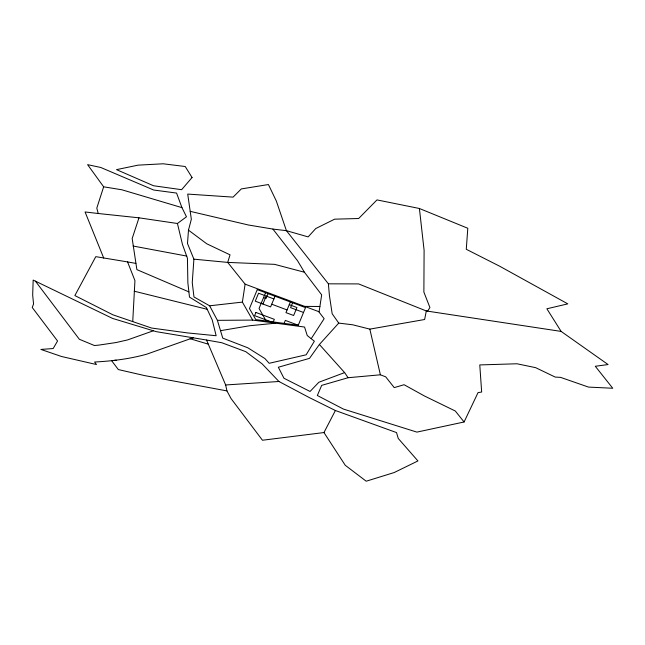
<?xml version="1.0" encoding="UTF-8"?>
<svg xmlns="http://www.w3.org/2000/svg" width="645" height="645" viewBox="0 0 645 645"><rect width="100%" height="100%" fill="white"/><g stroke="black" fill="none" stroke-linecap="round" stroke-linejoin="round"><path stroke-width="0.97" d="M132.741 321.516L134.942 280.631L127.565 261.918L95.791 256.654L74.868 295.563L112.883 314.808L151.559 328.039L187.332 332.901L216.148 335.731L212.237 319.968L206.392 307.56L189.493 297.095L187.872 282.881L187.437 258.258L182.495 244.568L177.431 223.501L186.478 216.785L181.955 207.642L176.569 193.065L153.655 190.017L100.757 167.474L87.599 164.652L103.651 186.816L121.913 189.791L181.955 207.642M464.086 421.983L455.314 411.018L424.539 396.03L404.084 384.718L394.232 387.613L385.694 376.825L380.381 374.801L348.074 377.72L321.678 385.371L317.332 395.498L343.438 409.083L416.904 432.11L464.086 421.983L478.026 392.644L481.662 392.023L479.775 364.925L516.951 363.772L535.632 367.658L555.216 377.075L560.569 377.373L588.498 387.089L612.75 388.25L595.295 366.271L608.082 364.554L561.126 331.409L426.305 310.963L424.628 319.509L369.835 329.127L352.742 324.798L338.738 323.097L332.167 313.736L329.393 295.305L328.394 283.824L286.412 230.668L276.302 200.966L268.417 184.535L241.303 188.929L233.079 197.128L187.711 194.081L191.339 219.236L188.485 230.16L187.493 243.488L193.903 259.161L192.25 282.599L193.968 296.966L209.633 305.803L217.397 320.339L222.759 338.125L247.825 347.8L264.918 358.556L269.183 363.304L306.165 354.79L314.365 341.205L307.246 335.529L304.561 327.047L252.663 320.089L217.397 320.339M252.663 320.089L242.383 302.102L245.108 284.163L227.709 262.402L193.903 259.161M245.108 284.163L319.09 311.769L321.67 294.862L304.408 272.214L297.514 260.677L272.908 229.08L248.422 225L190.186 211.342M103.651 186.816L96.806 208.117L98.217 213.503L138.981 217.825L177.431 223.501M138.981 217.825L132.177 238.513L136.885 269.626L188.896 291.879M265.563 292.717L259.048 308.487L266.192 320.984M262.934 304.045L266.232 296.079M268.038 293.636L266.03 298.49L263.555 297.571M275.02 296.24L270.61 306.907L255.267 301.183L258.556 293.217L273.899 298.941M290.371 301.973L285.961 312.632L293.636 315.494L296.926 307.528L289.25 304.666M284.09 323.387L285.324 320.396L298.264 325.225M292.596 302.803L290.589 307.657L303.529 312.478M323.967 432.561L335.392 410.51L396.53 432.577L398.247 438.455L417.936 460.941L394.143 472.559L366.199 481.21L345.244 465.271L323.967 432.561L262.459 440.237L230.975 398.465L226.943 390.902L225.653 384.968L206.545 340.028L156.219 331.651L112.601 318.436L33.169 280.083L32.677 295.112L33.556 303.932L32.25 307.512L57.558 340.995L53.172 348.534L40.909 349.429L61.549 356.508L96.492 364.538L94.589 362.022C112.19 361.079 129.798 358.926 146.794 354.161L193.411 337.666L190.049 338.722L208.303 344.164M311.204 338.69L324.153 318.686L318.686 311.616M338.738 323.097L319.388 344.486L309.519 358.354L278.342 367.239L283.961 378.252L310.06 391.475L318.848 382.259L344.624 372.6L348.074 377.72M153.357 330.78L127.541 339.931L116.165 342.527L98.806 345.115L94.436 345.526L79.335 339.262L35.41 281.156M220.517 330.683L249.663 325.741L275.754 323.185M116.261 360.16L111.633 360.692L118.333 369.561L144.504 375.575L226.943 390.902M209.633 305.803L242.383 302.102M225.653 384.968L278.946 381.493L308.947 397.401L335.392 410.51M328.394 283.824L358.588 283.913L427.433 311.414L429.917 307.52L423.878 292.096L424.104 250.3L419.403 208.488L376.994 199.91L358.652 218.518L334.65 219.163L315.792 228.515L308.141 236.892L286.412 230.668L272.908 229.08M304.69 306.391L319.904 306.48M98.217 213.503L85.067 211.963L103.732 258.081M206.545 340.028L221.759 342.721L245.785 351.678L262.209 363.933L278.946 381.493M127.565 261.918L135.877 263.41M133.064 246.027L186.808 256.081M134.225 291.193L207.174 309.294M304.408 272.214L274.552 264.345L227.709 262.402L230.031 254.839L206.795 243.81L188.485 230.16M271.73 304.206L287.073 309.939M419.403 208.488L467.794 228.266L466.279 249.284L499.819 266.296L567.81 303.868L546.871 308.778L561.126 331.409M319.388 344.486L344.624 372.6M369.835 329.127L380.381 374.801M257.266 289.621L249.462 308.528L255.775 319.589L298.24 325.282L305.528 307.625L257.266 289.621M255.92 312.454L254.606 315.639L273.02 322.516L274.343 319.331L255.92 312.454M192.057 177.528L181.624 189.695L153.534 185.752L116.495 169.635L138.111 165.144L163.169 163.79L185.22 166.507L192.057 177.528"/></g></svg>
